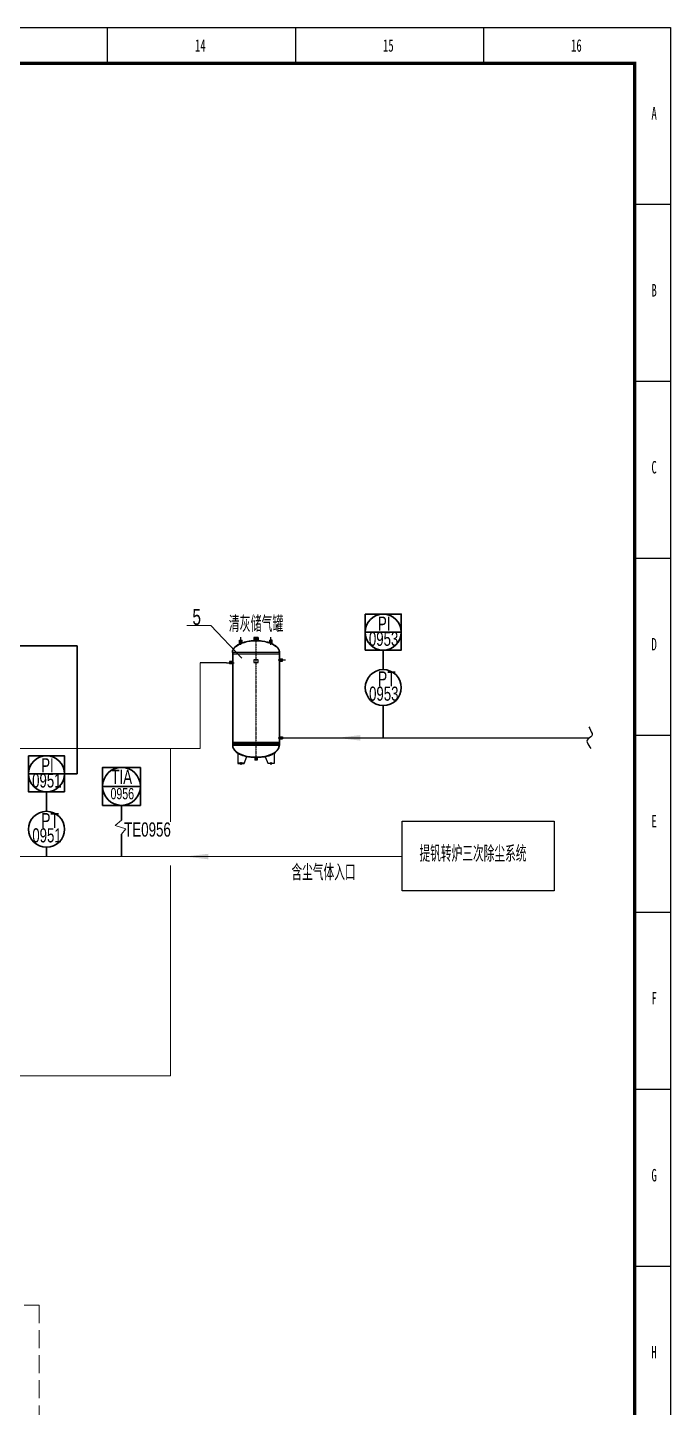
# Model space of a CAD drawing. Header units: millimetres. Extents: x -705761 to 1364679, y -410401 to 446404.
# Drawn here: x -496240 to -478260, y 84231 to 122822 of the extents above; entities that cross this region are included whole.
import ezdxf
from ezdxf.enums import TextEntityAlignment as Align

# ---------------------------------------------------------------- set-up
doc = ezdxf.new("R2010")
doc.units = ezdxf.units.MM
for name, pattern in [('DASH', [0.35, 0.25, -0.1]), ('DGN Style 4', [2.461354, 1.229908, -0.614954, 0.001537, -0.614954]), ('点画线', [18, 12, -2, 2, -2])]:
    doc.linetypes.add(name, pattern=pattern)
doc.layers.add('TK', color=7, linetype='Continuous')
doc.layers.add('模板-签名-公用', color=3, linetype='Continuous')
for name, color, linetype, lineweight in [('W－给排水自动化仪表', 7, 'Continuous', 0), ('中心线层', 1, '点画线', 18), ('图框', 7, 'Continuous', 13), ('细实线', 3, 'Continuous', 30), ('缺省', 7, 'Continuous', 0)]:
    doc.layers.add(name, color=color, linetype=linetype, lineweight=lineweight)
doc.styles.add('H225', font='bsdi_xw.shx', dxfattribs={"width": 0.7, "height": 225, "bigfont": 'bsdi_hz.shx'})
doc.styles.add('Style-BSDI_XW-BSDI_HZ', font='BSDI_XW.shx', dxfattribs={"width": 0.7, "bigfont": 'BSDI_HZ.shx'})
doc.styles.add('Style-仿宋_GB2312', font='')
doc.styles.add('字250高fs', font='bsdi_xw.shx', dxfattribs={"width": 0.7, "height": 250, "bigfont": 'bsdi_hz.shx'})
doc.styles.add('宋体', font='', dxfattribs={"width": 0.7, "height": 2.5})
doc.styles.get('Style-仿宋_GB2312').set_extended_font_data('仿宋_GB2312')
doc.styles.get('宋体').set_extended_font_data('SimSun')

# ---------------------------------------------------------------- blocks, each defined once
blk = doc.blocks.new('BSIET_通用图框_A1_1')
at = {"layer": '图框', "color": 7, "lineweight": 25}
for p, q in [((-157.5, 594), (-157.5, 584)), ((-104.9, 594), (-104.9, 584)), ((-52.3, 594), (-52.3, 584)), ((0, 544.5), (-10, 544.5)), ((0, 495), (-10, 495)), ((0, 445.5), (-10, 445.5)), ((0, 396), (-10, 396)), ((0, 346.5), (-10, 346.5)), ((0, 297), (-10, 297)), ((0, 247.5), (-10, 247.5))]:
    blk.add_line(p, q, dxfattribs=at)
at = {"layer": '图框', "lineweight": 25}
blk.add_lwpolyline([(-841, 594), (0, 594), (0, 0), (-841, 0)], close=True, dxfattribs=at)
at = {"layer": '图框', "const_width": 1}
blk.add_lwpolyline([(-816, 584), (-10, 584), (-10, 10), (-816, 10)], close=True, dxfattribs=at)
at = {"layer": 'TK', "lineweight": 25, "style": '宋体', "width": 0.7, "flags": 3}
for tag, p in [('LZHQ_N会签10_T6_H6', (-828.24, 94.08)), ('LZHQ_N会签9_T6_H6', (-828.36, 86.08)), ('LZHQ_N会签8_T6_H6', (-828.24, 78.08)), ('LZHQ_N会签7_T6_H6', (-828.36, 70.08)), ('LZHQ_N会签6_T6_H6', (-828.25, 62.08)), ('LZHQ_N会签5_T6_H6', (-828.25, 54.08)), ('LZHQ_N会签4_T6_H6', (-828.25, 46.08)), ('LZHQ_N会签3_T6_H6', (-828.25, 38.08)), ('LZHQ_N会签2_T6_H6', (-828.25, 30.08)), ('LZHQ_N会签1_T6_H6', (-828.25, 22.08))]:
    blk.add_attdef(tag, text='', height=2.5, dxfattribs=at).set_placement(p, align=Align.MIDDLE)
at = {"layer": '图框', "color": 7, "lineweight": 25, "style": 'Style-仿宋_GB2312', "width": 0.628572}
for s, p in [('14', (-131.5, 589)), ('15', (-78.9, 589)), ('16', (-26.3, 589)), ('A', (-4.56, 570.04)), ('B', (-4.56, 520.54)), ('C', (-4.56, 471.04)), ('D', (-4.56, 421.54)), ('E', (-4.56, 372.04)), ('F', (-4.56, 322.54)), ('G', (-4.56, 273.04)), ('H', (-4.56, 223.54))]:
    blk.add_text(s, height=3.5, dxfattribs=at).set_placement(p, align=Align.MIDDLE_CENTER)
at = {"layer": '模板-签名-公用', "lineweight": 25, "style": '宋体', "width": 0.7, "flags": 3}
blk.add_attdef('LZFRAME', (-45.91, 7.06), '', height=3, dxfattribs=at)
at = {"layer": '模板-签名-公用', "lineweight": 25, "style": '宋体', "width": 0.7}
blk.add_attdef('LZTQINS', text='', height=2, dxfattribs=at).set_placement((-10, 10), align=Align.MIDDLE)
blk = doc.blocks.new('*U532')
at = {"layer": 'W－给排水自动化仪表', "lineweight": 13, "ltscale": 1e-05}
for p, q in [((-36, 247), (-192, 63)), ((-192, 63), (192, -55)), ((192, -55), (-36, -247))]:
    blk.add_line(p, q, dxfattribs=at)

msp = doc.modelspace()

# ---------------------------------------------------------------- linework, layer by layer
at = {"color": 4, "lineweight": 30}
for p, q in [((-485788.53, 105914.83), (-486796.09, 105914.83)), ((-506353.65, 105529.34), (-494858.33, 105529.34)), ((-494858.33, 105529.34), (-494858.33, 101953.11)), ((-486291.55, 104865.14), (-486291.55, 105411.05)), ((-486291.55, 102957.09), (-486291.55, 103857.58)), ((-495208.1, 101952.35), (-496215.66, 101952.35)), ((-495208.1, 101953.11), (-494858.33, 101953.11)), ((-495711.12, 100902.66), (-495711.12, 101448.57)), ((-495711.12, 99637), (-495711.12, 99895.1))]:
    msp.add_line(p, q, dxfattribs=at)
at = {"lineweight": 15}
for p, q in [((-491415.02, 102663), (-491415.02, 105057.09)), ((-511668.32, 102663), (-491415.02, 102663)), ((-492241.45, 102663), (-492241.45, 100607.88)), ((-492241.45, 99386.85), (-492241.45, 93499.71)), ((-511668.32, 93499.71), (-492241.45, 93499.71))]:
    msp.add_line(p, q, dxfattribs=at)
at = {"color": 60, "lineweight": 30}
for p, q in [((-493082.76, 101599.23), (-494143.69, 101599.61)), ((-493613.22, 101066.97), (-493613.22, 100658.28)), ((-493613.22, 100264.43), (-493613.22, 99637))]:
    msp.add_line(p, q, dxfattribs=at)
at = {"color": 4, "lineweight": 30}
for points in [[(-486796.09, 106418.61), (-485788.53, 106418.61), (-485788.53, 105411.05), (-486796.09, 105411.05)], [(-496215.66, 102456.13), (-495208.1, 102456.13), (-495208.1, 101448.57), (-496215.66, 101448.57)]]:
    msp.add_lwpolyline(points, close=True, dxfattribs=at)
at = {"color": 60, "lineweight": 30}
msp.add_lwpolyline([(-493082.76, 102129.88), (-494143.69, 102129.88), (-494143.69, 101068.58), (-493082.76, 101068.58)], close=True, dxfattribs=at)
at = {"color": 4, "lineweight": 30}
for centre in [(-486292.31, 105914.83), (-486291.55, 104361.36), (-495711.88, 101952.35), (-495711.12, 100398.88)]:
    msp.add_circle(centre, 503.78, dxfattribs=at)
at = {"color": 60, "lineweight": 30, "extrusion": (0, 0, -1)}
msp.add_circle((493613.22, 101599.42), 530.46, dxfattribs=at)
msp.add_circle((493613.22, 101599.42), 530.46, dxfattribs=at)
msp.add_open_spline([(-480539.65, 103266.64), (-480509.61, 103204.06), (-480479.58, 103141.49), (-480449.54, 103078.91), (-480408.76, 102993.96), (-480640.06, 102916.05), (-480592.21, 102834.87), (-480557.17, 102775.42), (-480522.13, 102715.98), (-480487.09, 102656.53)], degree=3, knots=[0, 0, 0, 0, 0.29835293, 0.29835293, 0.29835293, 0.7033859, 0.7033859, 0.7033859, 1, 1, 1, 1])
at = {"layer": '中心线层', "color": 1, "linetype": 'DGN Style 4', "lineweight": 25, "ltscale": 0.05}
msp.add_line((-489852.51, 105762.08), (-489852.51, 102332.09), dxfattribs=at)
at = {"layer": '图框', "linetype": 'DASH', "lineweight": 15, "ltscale": 2000}
msp.add_lwpolyline([(-518034.17, 87088.24), (-495921.17, 87088.24), (-495921.17, 75204.24), (-518034.17, 75204.24)], close=True, dxfattribs=at)
at = {"layer": '细实线', "color": 7, "lineweight": 15}
for p, q in [((-491786.21, 106095.09), (-491116.53, 106095.09)), ((-493387.23, 99637), (-498942.49, 99637)), ((-485760.29, 99637), (-493387.23, 99637))]:
    msp.add_line(p, q, dxfattribs=at)
at = {"layer": '细实线', "color": 7, "lineweight": 25}
for p, q in [((-490250.66, 105185.11), (-491116.53, 106095.09)), ((-490272.51, 105559.92), (-490272.51, 105769.15)), ((-489790.51, 105762.08), (-489914.51, 105762.08)), ((-489914.51, 105762.08), (-489914.51, 105670.6)), ((-489892.51, 105762.08), (-489892.51, 105671.47)), ((-489890.51, 105762.08), (-489890.51, 105671.53)), ((-489814.51, 105762.08), (-489814.51, 105671.53)), ((-489812.51, 105762.08), (-489812.51, 105671.47)), ((-489790.51, 105762.08), (-489790.51, 105670.6)), ((-489432.51, 105559.92), (-489432.51, 105769.15)), ((-490308.51, 105685.97), (-490236.51, 105685.97)), ((-490308.51, 105578.69), (-490308.51, 105685.97)), ((-490292.51, 105586.3), (-490292.51, 105685.97)), ((-490290.51, 105587.22), (-490290.51, 105685.97)), ((-490254.51, 105602.48), (-490254.51, 105685.97)), ((-490252.51, 105603.26), (-490252.51, 105685.97)), ((-490236.51, 105609.31), (-490236.51, 105685.97)), ((-489400.51, 105685.97), (-489464.51, 105685.97)), ((-489464.51, 105607.83), (-489464.51, 105685.97)), ((-489447.51, 105601.29), (-489447.51, 105685.97)), ((-489445.51, 105600.49), (-489445.51, 105685.97)), ((-489419.51, 105589.48), (-489419.51, 105685.97)), ((-489417.51, 105588.58), (-489417.51, 105685.97)), ((-489400.51, 105580.64), (-489400.51, 105685.97)), ((-490674.55, 105057.09), (-491415.02, 105057.09)), ((-490674.55, 105057.09), (-490465.32, 105057.09)), ((-490504.51, 105089.09), (-490592.51, 105089.09)), ((-490592.51, 105089.09), (-490592.51, 105025.09)), ((-490504.51, 105072.09), (-490592.51, 105072.09)), ((-490504.51, 105070.09), (-490592.51, 105070.09)), ((-490504.51, 105044.09), (-490592.51, 105044.09)), ((-490504.51, 105042.09), (-490592.51, 105042.09)), ((-490504.51, 105025.09), (-490592.51, 105025.09)), ((-489192.51, 105347.09), (-490512.51, 105347.09)), ((-490512.51, 105347.09), (-490512.51, 103210.03)), ((-489192.51, 105297.09), (-490512.51, 105297.09)), ((-490502.51, 105347.09), (-490502.51, 102747.09)), ((-489231.82, 105137.09), (-489022.59, 105137.09)), ((-489202.51, 105347.09), (-489202.51, 102747.09)), ((-489202.51, 105169.09), (-489112.51, 105169.09)), ((-489202.51, 105152.09), (-489112.51, 105152.09)), ((-489202.51, 105150.09), (-489112.51, 105150.09)), ((-489202.51, 105124.09), (-489112.51, 105124.09)), ((-489202.51, 105122.09), (-489112.51, 105122.09)), ((-489202.51, 105105.09), (-489112.51, 105105.09)), ((-489192.51, 105347.09), (-489192.51, 105169.09)), ((-489192.51, 105105.09), (-489192.51, 102989.09)), ((-489112.51, 105105.09), (-489112.51, 105169.09)), ((-490512.51, 103210.03), (-490512.51, 102747.09)), ((-490502.51, 102797.09), (-490512.51, 102797.09)), ((-489192.51, 102747.09), (-490512.51, 102747.09)), ((-489202.51, 102827.09), (-490502.51, 102827.09)), ((-490502.51, 102797.09), (-489202.51, 102797.09)), ((-489202.51, 102767.09), (-490502.51, 102767.09)), ((-490494.51, 102827.09), (-490494.51, 102767.09)), ((-489231.82, 102957.09), (-480521.66, 102957.09)), ((-489210.51, 102827.09), (-489210.51, 102767.09)), ((-489202.51, 102989.09), (-489112.51, 102989.09)), ((-489202.51, 102972.09), (-489112.51, 102972.09)), ((-489202.51, 102970.09), (-489112.51, 102970.09)), ((-489202.51, 102957.09), (-489192.51, 102957.09)), ((-489202.51, 102944.09), (-489112.51, 102944.09)), ((-489202.51, 102942.09), (-489112.51, 102942.09)), ((-489202.51, 102925.09), (-489112.51, 102925.09)), ((-489202.51, 102797.09), (-489192.51, 102797.09)), ((-489192.51, 102925.09), (-489192.51, 102747.09)), ((-489112.51, 102989.09), (-489112.51, 102925.09)), ((-490404.36, 102550.07), (-490398.38, 102558.09)), ((-490355.3, 102517.83), (-490362.51, 102510.61)), ((-490362.51, 102510.61), (-490362.51, 102235.09)), ((-490272.51, 102278.24), (-490272.51, 102206.75)), ((-490123.62, 102411.71), (-490182.51, 102251.09)), ((-490123.62, 102430.95), (-490123.62, 102411.71)), ((-490068.75, 102420.29), (-490067.04, 102430.15)), ((-489888.51, 102422.58), (-489888.51, 102332.09)), ((-489816.51, 102332.09), (-489888.51, 102332.09)), ((-489872.51, 102422.24), (-489872.51, 102332.09)), ((-489870.51, 102422.21), (-489870.51, 102332.09)), ((-489834.51, 102422.21), (-489834.51, 102332.09)), ((-489832.51, 102422.24), (-489832.51, 102332.09)), ((-489816.51, 102422.58), (-489816.51, 102332.09)), ((-489636.28, 102420.29), (-489637.99, 102430.15)), ((-489581.41, 102430.95), (-489581.41, 102411.71)), ((-489581.41, 102411.71), (-489522.51, 102251.09)), ((-489432.51, 102278.24), (-489432.51, 102206.75)), ((-489349.73, 102517.83), (-489342.51, 102510.61)), ((-489342.51, 102510.61), (-489342.51, 102235.09)), ((-489300.67, 102550.07), (-489306.65, 102558.09)), ((-490182.51, 102251.09), (-490362.51, 102251.09)), ((-490362.51, 102235.09), (-490182.51, 102235.09)), ((-490182.51, 102251.09), (-490182.51, 102235.09)), ((-489522.51, 102251.09), (-489342.51, 102251.09)), ((-489522.51, 102251.09), (-489522.51, 102235.09)), ((-489342.51, 102235.09), (-489522.51, 102235.09))]:
    msp.add_line(p, q, dxfattribs=at)
at = {"layer": '细实线', "color": 7, "lineweight": 25, "flags": 128}
for points in [[(-489790.51, 105137.09), (-489914.51, 105137.09), (-489914.51, 105068.9), (-489790.51, 105068.9), (-489790.51, 105137.09)], [(-485760.29, 100623.17), (-481515.02, 100623.17), (-481515.02, 98676.45), (-485760.29, 98676.45), (-485760.29, 100623.17)], [(-485760.29, 100623.17), (-481515.02, 100623.17), (-481515.02, 98676.45), (-485760.29, 98676.45), (-485760.29, 100623.17)]]:
    msp.add_lwpolyline(points, close=True, dxfattribs=at)
at = {"layer": '细实线', "color": 7, "lineweight": 25, "extrusion": (0, 0, -1)}
msp.add_ellipse((-489852.51, 105347.09), major_axis=(650, 0), ratio=0.5, start_param=3.14159265, end_param=6.28318531, dxfattribs=at)
at = {"layer": '细实线', "color": 7, "lineweight": 25}
msp.add_ellipse((-489852.51, 102747.09), major_axis=(650, 0), ratio=0.5, start_param=3.14159265, end_param=6.28318531, dxfattribs=at)
for points, knots in [([(-490512.51, 105347.09), (-490512.51, 105358.35), (-490511.41, 105369.61), (-490507.02, 105391.97), (-490503.73, 105403.07), (-490495.04, 105424.97), (-490489.64, 105435.77), (-490470.11, 105468.04), (-490452.77, 105488.86), (-490410.47, 105528.14), (-490385.51, 105546.59), (-490341.94, 105572.77), (-490325.67, 105581.53), (-490308.51, 105589.82)], [0, 0, 0, 0, 0.097920516, 0.097920516, 0.195841032, 0.195841032, 0.293761547, 0.293761547, 0.493956404, 0.493956404, 0.69415126, 0.69415126, 0.802586638, 0.802586638, 0.802586638, 0.802586638]), ([(-490236.51, 105619.95), (-490209.98, 105629.53), (-490182.04, 105638.11), (-490114.08, 105655.64), (-490073.17, 105663.72), (-489992.98, 105675.08), (-489953.92, 105678.74), (-489914.51, 105680.62)], [0, 0, 0, 0, 0.14929637, 0.14929637, 0.349491226, 0.349491226, 0.530755682, 0.530755682, 0.530755682, 0.530755682]), ([(-489790.51, 105680.62), (-489784.1, 105680.31), (-489777.68, 105679.96), (-489727.91, 105676.85), (-489685.07, 105671.96), (-489602.13, 105658.01), (-489562.04, 105648.95), (-489503.57, 105632.03), (-489483.67, 105625.52), (-489464.51, 105618.49)], [0, 0, 0, 0, 0.029533211, 0.029533211, 0.229728067, 0.229728067, 0.429922923, 0.429922923, 0.53827826, 0.53827826, 0.53827826, 0.53827826]), ([(-489400.51, 105591.73), (-489374.17, 105579.21), (-489349.83, 105565.58), (-489301.21, 105533.31), (-489278.01, 105514.23), (-489242.85, 105477.41), (-489229.63, 105460.04), (-489210.87, 105427.5), (-489204.36, 105412.53), (-489195.4, 105382.14), (-489192.94, 105366.72), (-489192.53, 105349.88), (-489192.51, 105348.48), (-489192.51, 105347.09)], [0, 0, 0, 0, 0.165298071, 0.165298071, 0.365492927, 0.365492927, 0.530307695, 0.530307695, 0.66456639, 0.66456639, 0.798825085, 0.798825085, 0.810985758, 0.810985758, 0.810985758, 0.810985758]), ([(-490512.51, 102747.09), (-490512.51, 102735.83), (-490511.41, 102724.56), (-490507.02, 102702.2), (-490503.73, 102691.11), (-490495.04, 102669.21), (-490489.64, 102658.4), (-490470.11, 102626.13), (-490452.77, 102605.31), (-490410.47, 102566.03), (-490385.51, 102547.58), (-490328.99, 102513.62), (-490297.42, 102498.12), (-490228.9, 102470.62), (-490191.94, 102458.61), (-490114.08, 102438.53), (-490073.17, 102430.45), (-489989, 102418.53), (-489945.75, 102414.68), (-489897.61, 102412.86), (-489893.07, 102412.71), (-489888.51, 102412.58)], [0, 0, 0, 0, 0.09792052, 0.09792052, 0.19584103, 0.19584103, 0.29376155, 0.29376155, 0.4939564, 0.4939564, 0.69415126, 0.69415126, 0.89434612, 0.89434612, 1.09454097, 1.09454097, 1.29473583, 1.29473583, 1.49493068, 1.49493068, 1.51580727, 1.51580727, 1.51580727, 1.51580727]), ([(-489816.51, 102412.58), (-489801.4, 102413), (-489786.31, 102413.68), (-489727.91, 102417.32), (-489685.07, 102422.21), (-489602.13, 102436.16), (-489562.04, 102445.22), (-489486.17, 102467.18), (-489450.39, 102480.08), (-489384.54, 102509.24), (-489354.47, 102525.51), (-489301.21, 102560.86), (-489278.01, 102579.95), (-489242.85, 102616.76), (-489229.63, 102634.13), (-489210.87, 102666.67), (-489204.36, 102681.64), (-489195.4, 102712.04), (-489192.94, 102727.45), (-489192.53, 102744.29), (-489192.51, 102745.69), (-489192.51, 102747.09)], [0, 0, 0, 0, 0.06934004, 0.06934004, 0.2695349, 0.2695349, 0.46972976, 0.46972976, 0.66992461, 0.66992461, 0.87011947, 0.87011947, 1.07031432, 1.07031432, 1.23512909, 1.23512909, 1.36938779, 1.36938779, 1.50364648, 1.50364648, 1.51580716, 1.51580716, 1.51580716, 1.51580716]), ([(-490068.75, 102420.29), (-490071.17, 102420.71), (-490073.58, 102421.14), (-490116.81, 102428.91), (-490156.25, 102438.28), (-490227.01, 102459.58), (-490258.75, 102471.15), (-490320.33, 102498.06), (-490349.79, 102513.64), (-490386.02, 102536.91), (-490395.41, 102543.4), (-490404.36, 102550.07)], [0, 0, 0, 0, 0.011592288, 0.011592288, 0.208405029, 0.208405029, 0.384778336, 0.384778336, 0.575710411, 0.575710411, 0.646619458, 0.646619458, 0.646619458, 0.646619458]), ([(-489636.28, 102420.29), (-489633.86, 102420.71), (-489631.45, 102421.14), (-489588.22, 102428.91), (-489548.78, 102438.28), (-489478.02, 102459.58), (-489446.28, 102471.15), (-489384.7, 102498.06), (-489355.24, 102513.64), (-489319.01, 102536.91), (-489309.61, 102543.4), (-489300.67, 102550.07)], [0, 0, 0, 0, 0.011592288, 0.011592288, 0.208405029, 0.208405029, 0.384778336, 0.384778336, 0.575710411, 0.575710411, 0.646619458, 0.646619458, 0.646619458, 0.646619458])]:
    msp.add_open_spline(points, degree=3, knots=knots, dxfattribs=at)
msp.add_solid([(-486929.48, 102879.29), (-486929.48, 103034.88), (-487595.38, 102957.43), (-487595.38, 102956.74)], dxfattribs=at)
msp.add_solid([(-486929.48, 102879.29), (-486929.48, 103034.88), (-487595.38, 102957.43), (-487595.38, 102956.74)], dxfattribs=at)
at = {"layer": '细实线', "color": 7, "lineweight": 15}
msp.add_solid([(-491181.75, 99559.54), (-491181.75, 99715.14), (-491847.66, 99637.68), (-491847.66, 99637)], dxfattribs=at)
msp.add_solid([(-491181.75, 99559.54), (-491181.75, 99715.14), (-491847.66, 99637.68), (-491847.66, 99637)], dxfattribs=at)

# ---------------------------------------------------------------- block references
at = {"color": 60, "lineweight": 30, "extrusion": (0, 0, -1), "xscale": -0.7966035000000001, "yscale": 0.7966035000000001, "zscale": 0.7966035000000001, "rotation": 180}
msp.add_blockref('*U532', (493641.58, 100461.34), dxfattribs=at)
at = {"layer": '图框', "color": 3, "lineweight": 25, "xscale": 100, "yscale": 100, "zscale": 100}
msp.add_blockref('BSIET_通用图框_A1_1', (-478260.08, 63421.92), dxfattribs=at)

# ---------------------------------------------------------------- texts
at = {"color": 4, "lineweight": 30, "style": '字250高fs', "width": 0.7}
for s, height, p in [('PI', 394.319, (-486439.82, 105954.64)), ('0953', 394.319, (-486693.43, 105529.8)), ('PT', 415.072, (-486439.82, 104401.17)), ('0953', 394.319, (-486688.31, 103996.07)), ('PI', 394.319, (-495859.38, 101992.16)), ('0951', 394.319, (-496113, 101567.32)), ('PT', 415.072, (-495859.38, 100438.69)), ('0951', 394.319, (-496107.87, 100033.59))]:
    msp.add_text(s, height=height, dxfattribs=at).set_placement(p)
at = {"color": 60, "lineweight": 30, "style": 'Style-BSDI_XW-BSDI_HZ', "width": 0.7}
for s, height, p in [('TIA', 398.302, (-493607.74, 101863.51)), ('0956', 316.172, (-493591.73, 101396.83)), ('TE0956', 398.302, (-492886.24, 100393.59))]:
    msp.add_text(s, height=height, dxfattribs=at).set_placement(p, align=Align.MIDDLE_CENTER)
at = {"layer": '缺省', "color": 7, "lineweight": 15, "style": 'H225', "width": 0.714286}
msp.add_text('5', height=450, dxfattribs=at).set_placement((-491510.61, 106340.39), align=Align.MIDDLE_CENTER)
at = {"layer": '缺省', "color": 7, "lineweight": 20, "style": 'H225', "width": 0.714286}
msp.add_text('清灰储气罐', height=450, dxfattribs=at).set_placement((-490613.5, 105917.39))
at = {"layer": '缺省', "color": 7, "style": 'H225', "width": 0.7}
msp.add_text('提钒转炉三次除尘系统', height=450, dxfattribs=at).set_placement((-485279.15, 99490.06))
at = {"layer": '缺省', "color": 7, "lineweight": 20, "insert": (-487962.05, 99193.84), "char_height": 450, "attachment_point": 5, "line_spacing_factor": 0.6024, "style": 'H225'}
msp.add_mtext('\\H1x;\\W0.7;含尘气体入口', dxfattribs=at)

doc.saveas('drawing.dxf')
